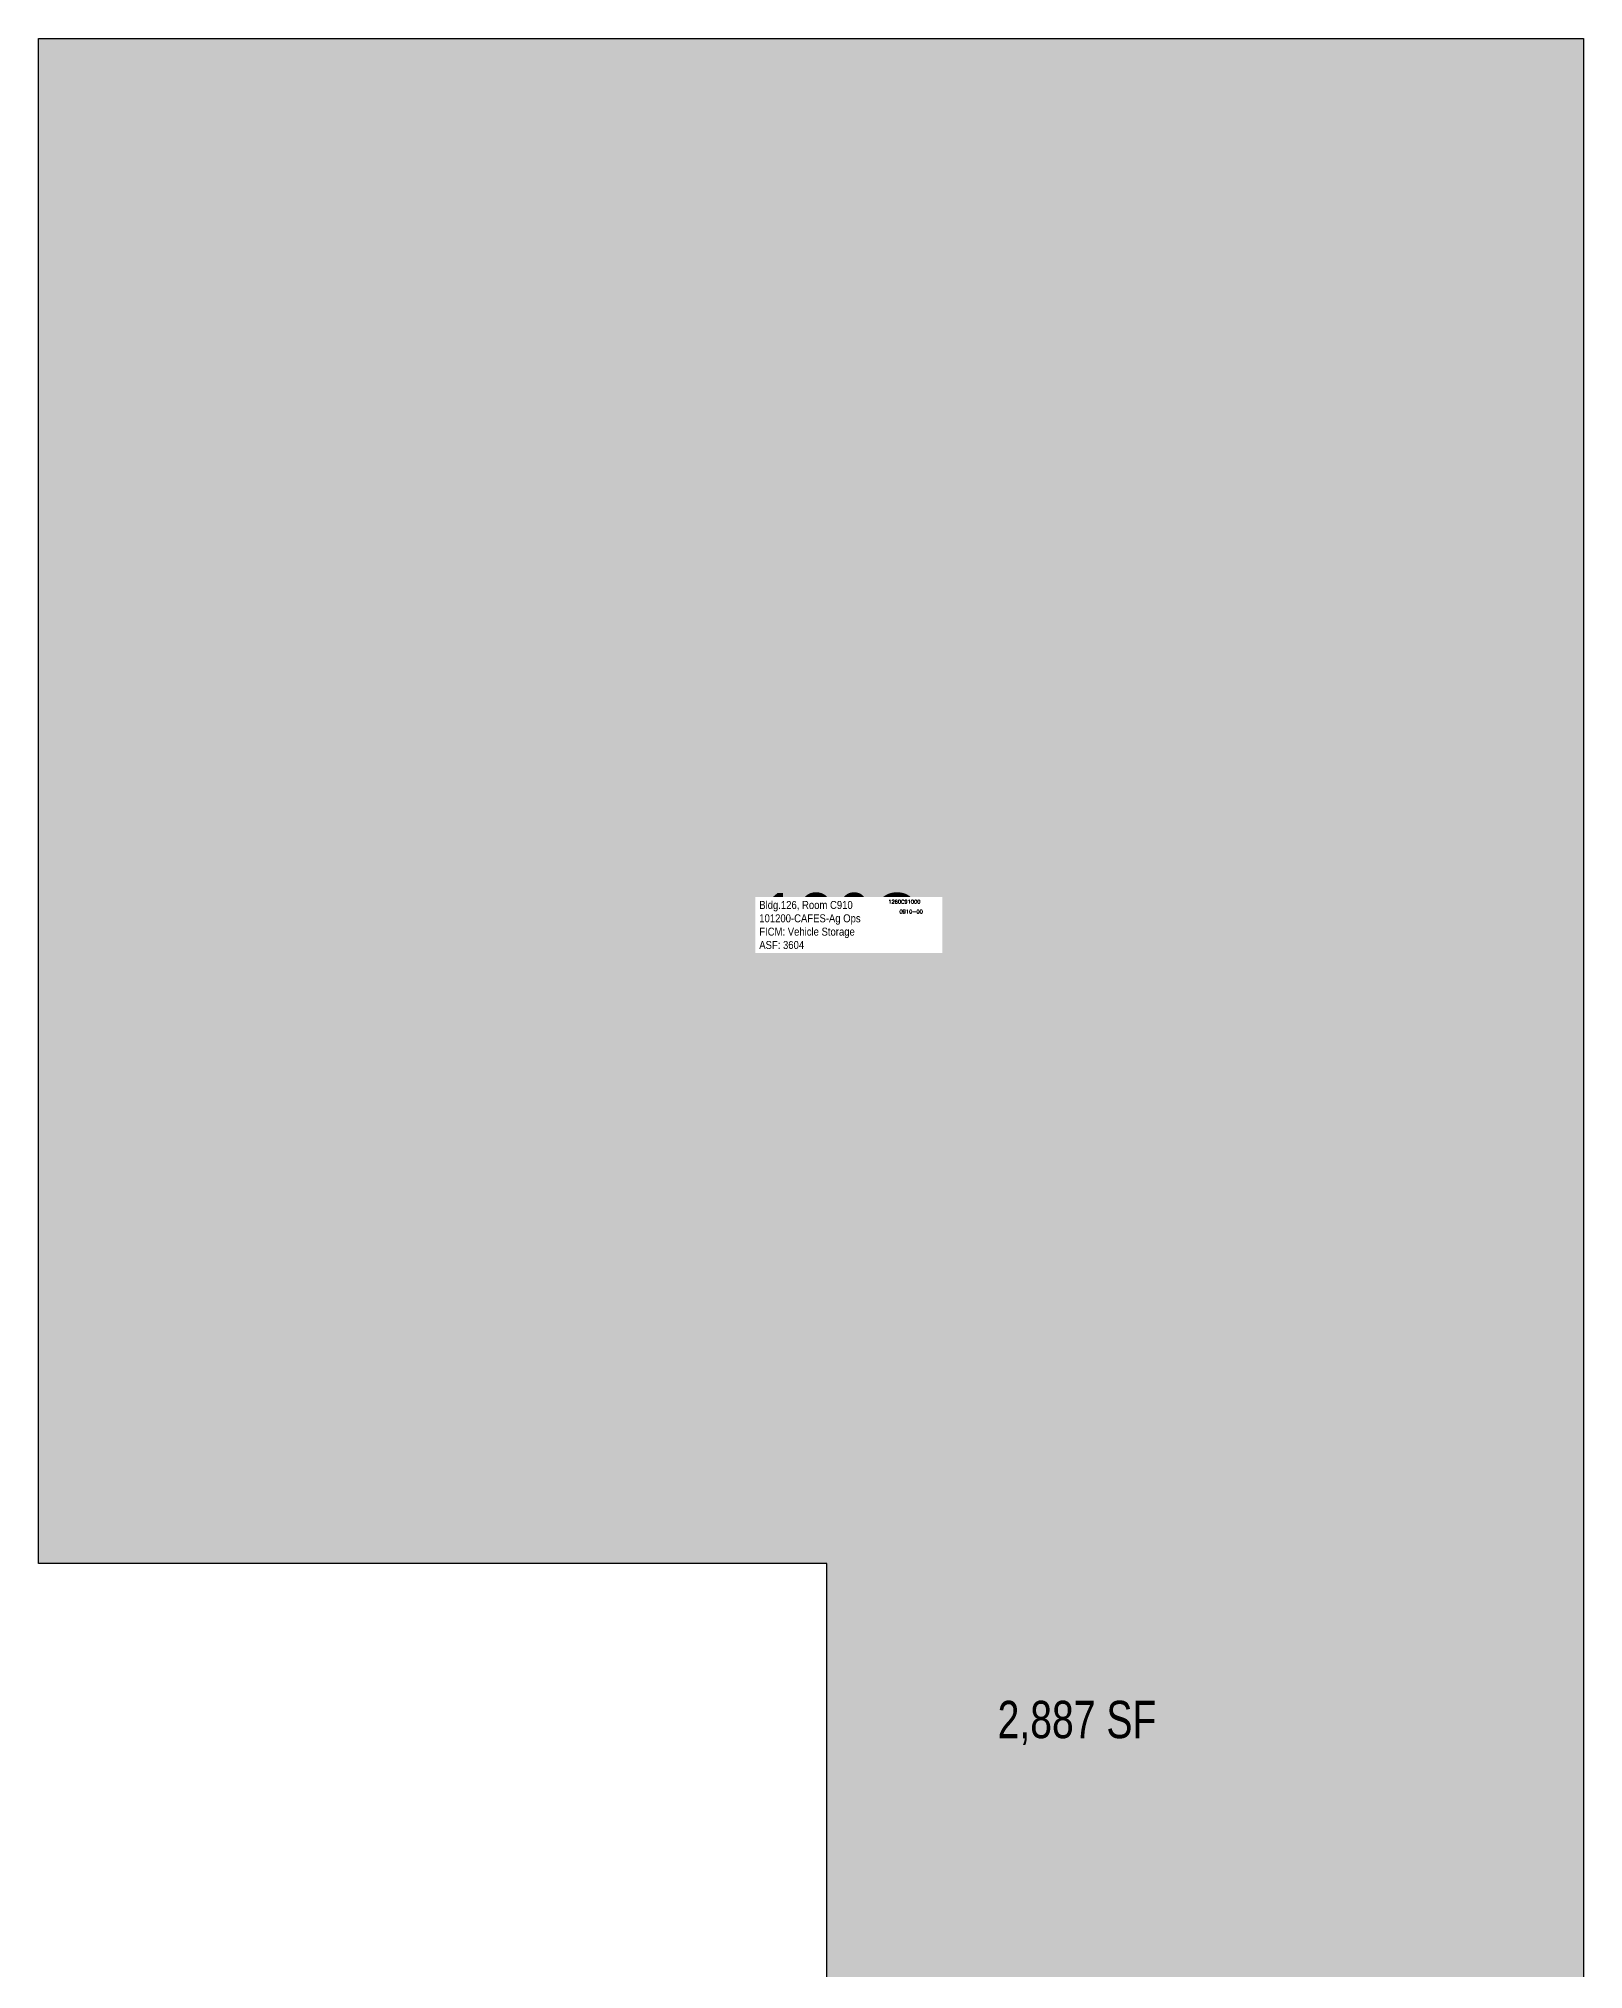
# Model space of a CAD drawing. Header units: inches. Extents: x -253 to 243, y -42 to 1199.
# Drawn here: x -253 to 243, y 579 to 1199 of the extents above; entities that cross this region are included whole.
import ezdxf
from ezdxf.enums import TextEntityAlignment as Align

# ---------------------------------------------------------------- set-up
doc = ezdxf.new("R2010")
doc.units = ezdxf.units.IN
doc.header["$MEASUREMENT"] = 0
for name, color, linetype in [('A-IDEN-RNUM', 7, 'Continuous'), ('A-IDEN-SNUM', 4, 'Continuous'), ('A-IDEN-VNUM', 4, 'Continuous'), ('A-WALL', 5, 'Continuous'), ('AREA-TEXT', 3, 'Continuous'), ('Rooms-Category-Color', 7, 'Continuous'), ('Rooms-College-Color', 7, 'Continuous'), ('Rooms-Department-Color', 7, 'Continuous'), ('Rooms-Division-Color', 7, 'Continuous'), ('Rooms-Information', 7, 'Continuous')]:
    doc.layers.add(name, color=color, linetype=linetype)
doc.styles.add('CP_AREA', font='arial.ttf', dxfattribs={"height": 15})
doc.styles.add('CP_ROOMVNUMBER', font='arial.ttf', dxfattribs={"width": 0.85, "height": 0.075})
doc.styles.add('ROOMSNUMBER', font='TXT.SHX', dxfattribs={"height": 1})

msp = doc.modelspace()

# ---------------------------------------------------------------- hatches: boundary and pattern name
at = {"layer": 'Rooms-Category-Color', "true_color": 0xe3c5e1}
msp.add_hatch(color=254, dxfattribs=at).paths.add_polyline_path([(243.1, 1199.1), (243.1, 0), (0, 0), (0, 709), (-253.34, 709), (-253.34, 1199.1)])
at = {"layer": 'Rooms-College-Color', "true_color": 0xe3c5e1}
msp.add_hatch(color=254, dxfattribs=at).paths.add_polyline_path([(243.1, 1199.1), (243.1, 0), (0, 0), (0, 709), (-253.34, 709), (-253.34, 1199.1)])
at = {"layer": 'Rooms-Department-Color', "true_color": 0xe3c5e1}
msp.add_hatch(color=254, dxfattribs=at).paths.add_polyline_path([(243.1, 1199.1), (243.1, 0), (0, 0), (0, 709), (-253.34, 709), (-253.34, 1199.1)])
at = {"layer": 'Rooms-Division-Color', "true_color": 0xe3c5e1}
msp.add_hatch(color=254, dxfattribs=at).paths.add_polyline_path([(243.1, 1199.1), (243.1, 0), (0, 0), (0, 709), (-253.34, 709), (-253.34, 1199.1)])

# ---------------------------------------------------------------- linework, layer by layer
at = {"layer": 'A-WALL'}
msp.add_lwpolyline([(243.1, 1199.1), (243.1, 0), (0, 0), (0, 709), (-253.34, 709), (-253.34, 1199.1)], close=True, dxfattribs=at)

# ---------------------------------------------------------------- texts
at = {"layer": 'A-IDEN-RNUM', "style": 'ROOMSNUMBER'}
msp.add_text('0910-00', height=1.2, dxfattribs=at).set_placement((27.06, 918.55), align=Align.MIDDLE)
at = {"layer": 'A-IDEN-SNUM', "style": 'ROOMSNUMBER'}
msp.add_text('1260C91000', height=1.2, dxfattribs=at).set_placement((24.88, 921.69), align=Align.MIDDLE)
at = {"layer": 'A-IDEN-VNUM', "style": 'CP_ROOMVNUMBER', "width": 0.85}
msp.add_text('126C', height=18, dxfattribs=at).set_placement((4.12, 915.49), align=Align.MIDDLE)
at = {"layer": 'AREA-TEXT', "style": 'CP_AREA', "width": 0.75}
msp.add_text('2,887 SF', height=12, dxfattribs=at).set_placement((80.36, 658.89), align=Align.MIDDLE_CENTER)

# ---------------------------------------------------------------- next in the draw order: texts
at = {"layer": 'Rooms-Information', "insert": (-21.75, 906.49), "char_height": 2.5714, "width": 57.6, "attachment_point": 7, "style": 'CP_ROOMVNUMBER', "bg_fill": 3, "box_fill_scale": 1.5, "bg_fill_color": 256, "bg_fill_true_color": 13158600, "bg_fill_transparency": 0}
msp.add_mtext('Bldg.126, Room C910^M^J101200-CAFES-Ag Ops^M^JFICM: Vehicle Storage^M^JASF: 3604', dxfattribs=at)

doc.saveas('drawing.dxf')
